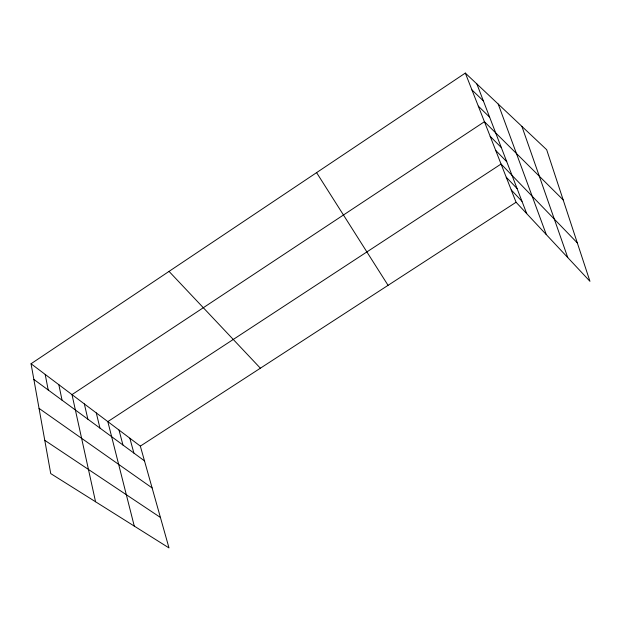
<?xml version="1.0" encoding="UTF-8"?>
<svg xmlns="http://www.w3.org/2000/svg" width="621" height="621" viewBox="0 0 621 621"><rect width="100%" height="100%" fill="white"/><g stroke="black" fill="none" stroke-linecap="round" stroke-linejoin="round"><path stroke-width="0.93" d="M31.05 363.759L140.338 446.119L168.997 547.924L50.736 473.598L31.05 363.759L465.323 73.076L546.666 149.708L589.95 281.305L516.067 202.252L465.323 73.076M140.338 446.119L516.067 202.252M44.774 440.32L160.428 517.464M39.045 408.377L152.106 487.92M33.86 379.431L144.491 460.875M471.937 89.913L483.371 100.889M478.302 106.113L489.643 117.19M563.169 199.892L484.434 121.716L71.997 394.614L95.556 501.768M490.171 136.325L501.31 147.55M495.705 150.422L506.752 161.701M577.328 242.927L501.062 164.037L107.829 421.62L134.268 526.096M506.231 177.202L517.083 188.559M511.23 189.933L521.989 201.32M169.036 271.393L260.385 368.206M316.586 172.63L388.063 285.326M476.858 83.944L526.732 213.655M498.221 104.064L546.309 234.606M521.888 126.366L567.765 257.568M129.843 438.209L133.888 453.074M119.007 430.043L122.95 445.016M96.278 412.911L99.958 428.094M84.34 403.914L87.879 419.198M58.84 384.694L62.046 400.18M45.193 374.416L48.213 389.996"/></g></svg>
